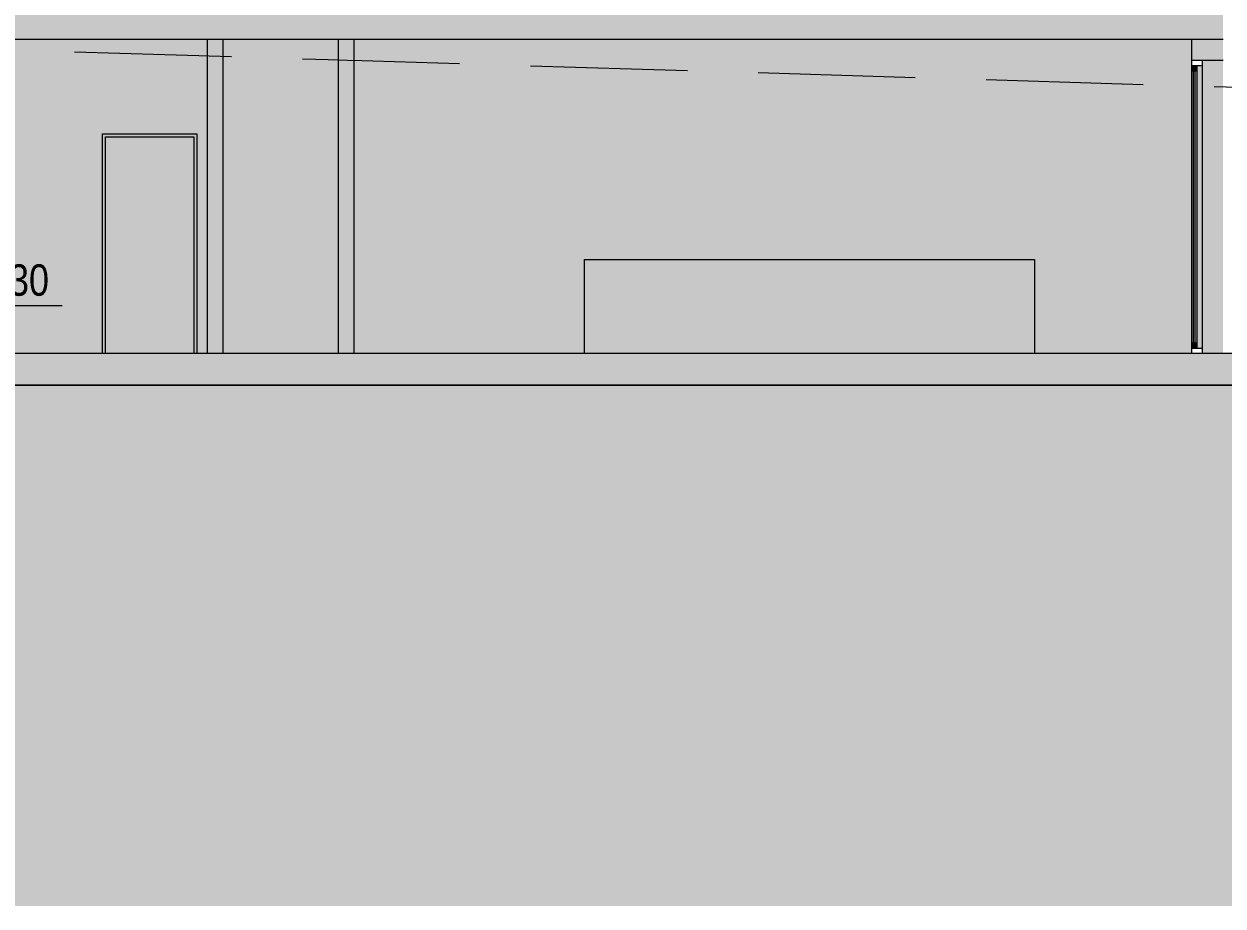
# Model space of a CAD drawing. Header units: centimetres. Extents: x -4381 to 5639, y -3920 to 4826.
# Drawn here: x 76.82 to 88.27, y 23.63 to 32.05 of the extents above; entities that cross this region are included whole.
import ezdxf
from ezdxf.xclip import XClip

# ---------------------------------------------------------------- set-up
doc = ezdxf.new("R2010")
doc.units = ezdxf.units.CM
doc.header["$MEASUREMENT"] = 0
doc.header["$XCLIPFRAME"] = 0
doc.set_wipeout_variables(frame=1)
doc.linetypes.add('Traits', pattern=[0.217778, 0.15, -0.067778])
doc.linetypes.add('Wipeout_Contour', pattern=[100, 0, -100])
for name, color, linetype in [('0- SITE', 7, 'Continuous'), ('01- MOBILIER', 7, 'Continuous'), ('Dalles', 7, 'Continuous'), ('Drawing & Figure', 7, 'Continuous'), ('Structural - Bearing', 7, 'Continuous')]:
    doc.layers.add(name, color=color, linetype=linetype)
for name, color, linetype, lineweight, true_color in [('0- SITE_Pen_No__178', 7, 'Continuous', 5, 0xbda888), ('01- MOBILIER_Pen_No__102', 7, 'Continuous', 5, 0xcccccc), ('03-Personnages.2D_Pen_No__58', 7, 'Continuous', 5, 0xdf0000), ('Structural - Bearing_Pen_No__102', 7, 'Continuous', 5, 0xcccccc), ('Structural - Bearing_Pen_No__103', 7, 'Continuous', 5, 0xffcc99), ('Structural - Bearing_Pen_No__178', 7, 'Continuous', 5, 0xbda888)]:
    doc.layers.add(name, color=color, linetype=linetype, lineweight=lineweight, true_color=true_color)
for name, color, linetype, lineweight in [('00- NIVEAUX_Pen_No__1', 7, 'Continuous', 5), ('00- NIVEAUX_Pen_No__20', 1, 'Continuous', 5), ('01- MOBILIER_Pen_No__7', 7, 'Continuous', 5), ('0_Pen_No__1', 7, 'Continuous', 5), ('Dalles_Pen_No__1', 7, 'Continuous', 5), ('Structural - Bearing_Pen_No__1', 7, 'Continuous', 5), ('Structural - Bearing_Pen_No__18', 9, 'Continuous', 5), ('Structural - Bearing_Pen_No__7', 7, 'Continuous', 5)]:
    doc.layers.add(name, color=color, linetype=linetype, lineweight=lineweight)
doc.styles.add('GENERATED_STYLE_2', font='')
doc.styles.get('GENERATED_STYLE_2').set_extended_font_data('Arial Narrow Occidental')

# ---------------------------------------------------------------- blocks, each defined once
blk = doc.blocks.new('Drawing_7_7', base_point=(-363.092, 32.204))
at = {"color": 254, "linetype": 'Wipeout_Contour', "lineweight": 0, "ltscale": 325.477097}
blk.add_wipeout([(71.625, 28.604), (71.625, 23.625), (82.421, 23.625), (82.421, 28.604)], dxfattribs=at).dxf.layer = '0- SITE'
at = {"color": 254, "linetype": 'Wipeout_Contour', "lineweight": 0, "ltscale": 1920.895525}
blk.add_wipeout([(68.817, 28.904), (70.967, 28.904), (70.967, 31.004), (71.867, 31.004), (71.867, 28.904), (71.967, 28.904), (71.967, 31.891), (72.117, 31.891), (72.117, 28.904), (74.217, 28.904), (74.217, 31.004), (75.117, 31.004), (75.117, 28.904), (75.267, 28.904), (75.267, 31.891), (75.417, 31.891), (75.417, 28.904), (77.567, 28.904), (77.567, 31.004), (78.467, 31.004), (78.467, 28.904), (78.567, 28.904), (78.567, 31.904), (68.817, 31.904)], dxfattribs=at).dxf.layer = 'Structural - Bearing'
at = {"color": 254, "linetype": 'Wipeout_Contour', "lineweight": 0, "ltscale": 339.627641}
blk.add_wipeout([(78.717, 31.904), (78.717, 28.904), (79.817, 28.904), (79.817, 31.904)], dxfattribs=at).dxf.layer = 'Structural - Bearing'
at = {"color": 254, "linetype": 'Wipeout_Contour', "lineweight": 0, "ltscale": 465.981624}
blk.add_wipeout([(88.067, 31.704), (88.067, 28.954), (88.067, 28.904), (88.267, 28.904), (88.267, 31.704)], dxfattribs=at).dxf.layer = 'Structural - Bearing'
at = {"layer": '0- SITE_Pen_No__178', "linetype": 'Continuous', "ltscale": 10}
blk.add_hatch(color=256, dxfattribs=at).paths.add_polyline_path([(71.625, 28.604), (71.625, 23.625), (82.421, 23.625), (82.421, 28.604)])
at = {"layer": '03-Personnages.2D_Pen_No__58', "linetype": 'Continuous', "lineweight": 0, "ltscale": 10, "true_color": 0x6f0000}
blk.add_hatch(color=16, dxfattribs=at).paths.add_polyline_path([(79.493, 29.927), (79.483, 29.951), (79.484, 29.971), (79.48, 29.987), (79.49, 30.022), (79.499, 30.054), (79.509, 30.069), (79.511, 30.054), (79.519, 30.001), (79.523, 29.978), (79.523, 29.946), (79.527, 29.927), (79.536, 29.915), (79.55, 29.904), (79.564, 29.904), (79.578, 29.906), (79.613, 29.914), (79.643, 29.923), (79.67, 29.944), (79.676, 29.94), (79.685, 29.945), (79.688, 29.952), (79.691, 29.96), (79.709, 29.955), (79.715, 29.943), (79.72, 29.928), (79.723, 29.923), (79.727, 29.921), (79.73, 29.912), (79.733, 29.905), (79.741, 29.904), (79.742, 29.916), (79.743, 29.925), (79.752, 29.92), (79.758, 29.911), (79.764, 29.91), (79.768, 29.911), (79.762, 29.921), (79.753, 29.933), (79.743, 29.945), (79.727, 29.974), (79.719, 29.986), (79.714, 29.99), (79.701, 29.999), (79.676, 30.004), (79.663, 30.003), (79.654, 29.997), (79.642, 29.988), (79.622, 29.982), (79.605, 29.982), (79.593, 29.984), (79.588, 30.003), (79.58, 30.072), (79.579, 30.099), (79.592, 30.105), (79.597, 30.109), (79.594, 30.139), (79.591, 30.187), (79.594, 30.208), (79.591, 30.228), (79.58, 30.252), (79.557, 30.27), (79.528, 30.273), (79.516, 30.283), (79.504, 30.285), (79.491, 30.306), (79.472, 30.323), (79.478, 30.335), (79.482, 30.349), (79.495, 30.374), (79.501, 30.411), (79.501, 30.441), (79.5, 30.466), (79.492, 30.504), (79.461, 30.527), (79.434, 30.537), (79.418, 30.541), (79.396, 30.538), (79.371, 30.542), (79.347, 30.545), (79.309, 30.544), (79.291, 30.527), (79.284, 30.499), (79.282, 30.478), (79.284, 30.466), (79.287, 30.454), (79.291, 30.449), (79.286, 30.438), (79.282, 30.429), (79.28, 30.423), (79.279, 30.42), (79.28, 30.419), (79.28, 30.417), (79.284, 30.413), (79.286, 30.412), (79.288, 30.41), (79.29, 30.409), (79.291, 30.407), (79.29, 30.404), (79.288, 30.401), (79.286, 30.399), (79.285, 30.398), (79.286, 30.396), (79.287, 30.393), (79.289, 30.391), (79.293, 30.389), (79.289, 30.388), (79.287, 30.386), (79.287, 30.383), (79.288, 30.38), (79.29, 30.378), (79.291, 30.378), (79.293, 30.376), (79.293, 30.373), (79.293, 30.369), (79.291, 30.366), (79.29, 30.362), (79.29, 30.357), (79.29, 30.354), (79.292, 30.35), (79.297, 30.347), (79.303, 30.345), (79.311, 30.344), (79.325, 30.344), (79.336, 30.345), (79.346, 30.348), (79.355, 30.343), (79.357, 30.337), (79.355, 30.328), (79.348, 30.327), (79.331, 30.319), (79.317, 30.312), (79.294, 30.31), (79.265, 30.312), (79.228, 30.298), (79.218, 30.262), (79.216, 30.23), (79.212, 30.195), (79.209, 30.178), (79.208, 30.156), (79.207, 30.146), (79.201, 30.123), (79.183, 30.093), (79.165, 30.065), (79.157, 30.048), (79.137, 30.032), (79.076, 30.008), (79.019, 29.979), (78.994, 29.969), (78.953, 29.959), (78.926, 29.956), (78.907, 29.957), (78.892, 29.957), (78.886, 29.957), (78.869, 29.949), (78.853, 29.94), (78.849, 29.934), (78.844, 29.918), (78.838, 29.893), (78.838, 29.886), (78.839, 29.883), (78.841, 29.882), (78.843, 29.883), (78.844, 29.885), (78.846, 29.889), (78.85, 29.898), (78.851, 29.885), (78.855, 29.873), (78.858, 29.865), (78.864, 29.865), (78.867, 29.868), (78.872, 29.879), (78.886, 29.892), (78.902, 29.899), (78.919, 29.904), (78.932, 29.904), (78.942, 29.909), (78.962, 29.924), (78.969, 29.929), (78.983, 29.932), (78.997, 29.931), (79.027, 29.934), (79.063, 29.94), (79.105, 29.947), (79.145, 29.957), (79.174, 29.966), (79.154, 29.928), (79.137, 29.872), (79.129, 29.814), (79.131, 29.75), (79.138, 29.68), (79.146, 29.631), (79.142, 29.53), (79.137, 29.412), (79.131, 29.286), (79.128, 29.201), (79.128, 29.194), (79.143, 29.191), (79.188, 29.189), (79.197, 29.133), (79.205, 29.083), (79.21, 29.043), (79.208, 29.019), (79.208, 29), (79.21, 28.984), (79.207, 28.973), (79.202, 28.951), (79.2, 28.929), (79.201, 28.913), (79.204, 28.904), (79.289, 28.904), (79.293, 28.91), (79.292, 28.923), (79.286, 28.96), (79.28, 28.987), (79.276, 29.006), (79.279, 29.025), (79.277, 29.036), (79.282, 29.038), (79.291, 29.054), (79.309, 29.08), (79.324, 29.117), (79.328, 29.133), (79.329, 29.149), (79.339, 29.181), (79.343, 29.201), (79.346, 29.212), (79.418, 29.199), (79.425, 29.193), (79.494, 29.182), (79.548, 29.183), (79.592, 29.197), (79.641, 29.213), (79.664, 29.249), (79.665, 29.257), (79.654, 29.27), (79.602, 29.351), (79.557, 29.419), (79.531, 29.442), (79.509, 29.503), (79.495, 29.56), (79.482, 29.628), (79.484, 29.684), (79.487, 29.732), (79.485, 29.792), (79.475, 29.846), (79.463, 29.883), (79.471, 29.894), (79.492, 29.903), (79.496, 29.906)])
at = {"layer": 'Structural - Bearing', "linetype": 'Continuous', "lineweight": 0, "ltscale": 10, "true_color": 0x000000}
blk.add_hatch(color=18, dxfattribs=at).paths.add_polyline_path([(78.567, 31.904), (78.567, 28.904), (78.717, 28.904), (78.717, 31.904)])
at = {"layer": 'Structural - Bearing_Pen_No__102', "linetype": 'Continuous', "ltscale": 10}
for points in [[(68.817, 28.904), (70.967, 28.904), (70.967, 31.004), (71.867, 31.004), (71.867, 28.904), (71.967, 28.904), (71.967, 31.891), (72.117, 31.891), (72.117, 28.904), (74.217, 28.904), (74.217, 31.004), (75.117, 31.004), (75.117, 28.904), (75.267, 28.904), (75.267, 31.891), (75.417, 31.891), (75.417, 28.904), (77.567, 28.904), (77.567, 31.004), (78.467, 31.004), (78.467, 28.904), (78.567, 28.904), (78.567, 31.904), (68.817, 31.904)], [(78.717, 31.904), (78.717, 28.904), (79.817, 28.904), (79.817, 31.904)]]:
    blk.add_hatch(color=256, dxfattribs=at).paths.add_polyline_path(points)
at = {"layer": 'Structural - Bearing_Pen_No__178', "linetype": 'Continuous', "ltscale": 10}
blk.add_hatch(color=256, dxfattribs=at).paths.add_polyline_path([(88.067, 31.704), (88.067, 28.954), (88.067, 28.904), (88.267, 28.904), (88.267, 31.704)])
at = {"layer": '00- NIVEAUX_Pen_No__1', "linetype": 'Continuous', "ltscale": 10}
blk.add_line((77.181, 29.361), (76.153, 29.361), dxfattribs=at)
at = {"layer": 'Dalles_Pen_No__1', "linetype": 'Continuous', "ltscale": 10}
for p, q in [((78.567, 31.904), (70.867, 31.904)), ((78.717, 31.904), (78.567, 31.904)), ((79.817, 31.904), (78.717, 31.904)), ((78.717, 28.904), (78.567, 28.904)), ((79.817, 28.904), (78.717, 28.904))]:
    blk.add_line(p, q, dxfattribs=at)
at = {"layer": 'Structural - Bearing_Pen_No__1', "linetype": 'Continuous', "ltscale": 10}
for p, q in [((78.567, 31.904), (78.567, 28.904)), ((78.717, 31.904), (78.717, 28.904)), ((79.817, 31.904), (79.817, 28.904))]:
    blk.add_line(p, q, dxfattribs=at)
at = {"layer": '00- NIVEAUX_Pen_No__1', "linetype": 'Continuous', "insert": (76.273, 29.453), "char_height": 0.3, "attachment_point": 7, "style": 'GENERATED_STYLE_2'}
blk.add_mtext('\\A1;{\\fArial Narrow Occidental|b0|i0|c0|p34;-3.30}', dxfattribs=at)
at = {"color": 254, "linetype": 'Wipeout_Contour', "lineweight": 0, "ltscale": 359.252133}
blk.add_wipeout([(82.421, 28.604), (82.421, 23.625), (89.382, 23.625), (89.382, 28.604)], dxfattribs=at).dxf.layer = '0- SITE'
at = {"color": 254, "linetype": 'Wipeout_Contour', "lineweight": 0, "ltscale": 559.627864}
blk.add_wipeout([(88.067, 31.654), (88.017, 31.654), (88.017, 31.604), (88.017, 29.004), (88.017, 28.954), (88.067, 28.954)], dxfattribs=at).dxf.layer = 'Structural - Bearing'
at = {"color": 254, "linetype": 'Wipeout_Contour', "lineweight": 0, "ltscale": 332.641244}
blk.add_wipeout([(77.595, 30.964), (77.567, 30.964), (77.567, 28.904), (77.595, 28.904)], dxfattribs=at).dxf.layer = 'Structural - Bearing'
at = {"color": 254, "linetype": 'Wipeout_Contour', "lineweight": 0, "ltscale": 335.897706}
blk.add_wipeout([(78.439, 28.904), (78.467, 28.904), (78.467, 30.964), (78.439, 30.964)], dxfattribs=at).dxf.layer = 'Structural - Bearing'
at = {"layer": '0- SITE_Pen_No__178', "linetype": 'Continuous', "ltscale": 10}
blk.add_hatch(color=256, dxfattribs=at).paths.add_polyline_path([(82.421, 28.604), (82.421, 23.625), (89.382, 23.625), (89.382, 28.604)])
at = {"layer": 'Structural - Bearing_Pen_No__18', "linetype": 'Continuous', "ltscale": 10}
for points in [[(88.067, 31.654), (88.017, 31.654), (88.017, 31.604), (88.017, 29.004), (88.017, 28.954), (88.067, 28.954)], [(77.595, 30.964), (77.567, 30.964), (77.567, 28.904), (77.595, 28.904)], [(78.439, 28.904), (78.467, 28.904), (78.467, 30.964), (78.439, 30.964)]]:
    blk.add_hatch(color=256, dxfattribs=at).paths.add_polyline_path(points)
at = {"layer": '0_Pen_No__1', "linetype": 'Continuous', "ltscale": 10}
blk.add_line((63.667, 28.604), (90.067, 28.604), dxfattribs=at)
at = {"layer": 'Dalles_Pen_No__1', "linetype": 'Continuous', "ltscale": 10}
for p, q in [((89.767, 28.904), (88.067, 28.904)), ((89.767, 28.604), (63.667, 28.604))]:
    blk.add_line(p, q, dxfattribs=at)
at = {"color": 254, "linetype": 'Wipeout_Contour', "lineweight": 0, "ltscale": 372.284477}
blk.add_wipeout([(88.017, 31.604), (87.967, 31.604), (87.967, 29.004), (88.017, 29.004)], dxfattribs=at).dxf.layer = 'Structural - Bearing'
at = {"color": 254, "linetype": 'Wipeout_Contour', "lineweight": 0, "ltscale": 671.022669}
blk.add_wipeout([(77.595, 30.976), (78.439, 30.976), (78.439, 30.964), (78.467, 30.964), (78.467, 31.004), (77.567, 31.004), (77.567, 30.964), (77.595, 30.964)], dxfattribs=at).dxf.layer = 'Structural - Bearing'
at = {"layer": 'Structural - Bearing_Pen_No__18', "linetype": 'Continuous', "ltscale": 10}
for points in [[(88.017, 31.604), (87.967, 31.604), (87.967, 29.004), (88.017, 29.004)], [(77.595, 30.976), (78.439, 30.976), (78.439, 30.964), (78.467, 30.964), (78.467, 31.004), (77.567, 31.004), (77.567, 30.964), (77.595, 30.964)]]:
    blk.add_hatch(color=256, dxfattribs=at).paths.add_polyline_path(points)
at = {"layer": 'Structural - Bearing_Pen_No__1', "linetype": 'Continuous', "ltscale": 10}
for p, q in [((88.067, 31.704), (88.067, 31.654)), ((88.067, 31.654), (88.067, 28.954)), ((88.067, 28.954), (88.067, 28.904))]:
    blk.add_line(p, q, dxfattribs=at)
at = {"color": 254, "linetype": 'Wipeout_Contour', "lineweight": 0, "ltscale": 713.773662}
blk.add_wipeout([(79.967, 31.904), (79.967, 28.904), (82.167, 28.904), (82.167, 29.804), (86.467, 29.804), (86.467, 28.904), (87.967, 28.904), (87.967, 31.904)], dxfattribs=at).dxf.layer = 'Structural - Bearing'
at = {"color": 254, "linetype": 'Wipeout_Contour', "lineweight": 0, "ltscale": 334.274979}
blk.add_wipeout([(78.439, 28.904), (78.439, 30.976), (77.595, 30.976), (77.595, 28.904)], dxfattribs=at).dxf.layer = 'Structural - Bearing'
at = {"layer": '03-Personnages.2D_Pen_No__58', "linetype": 'Continuous', "lineweight": 0, "ltscale": 10, "true_color": 0x6f0000}
blk.add_hatch(color=16, dxfattribs=at).paths.add_polyline_path([(86.947, 30.318), (86.926, 30.307), (86.894, 30.305), (86.869, 30.299), (86.839, 30.272), (86.825, 30.244), (86.813, 30.198), (86.803, 30.114), (86.793, 30.041), (86.771, 29.987), (86.797, 29.978), (86.831, 29.967), (86.827, 29.946), (86.825, 29.891), (86.825, 29.817), (86.82, 29.772), (86.82, 29.759), (86.82, 29.741), (86.815, 29.712), (86.809, 29.687), (86.812, 29.68), (86.82, 29.657), (86.829, 29.632), (86.838, 29.628), (86.866, 29.612), (86.875, 29.606), (86.879, 29.607), (86.879, 29.614), (86.885, 29.615), (86.885, 29.621), (86.88, 29.626), (86.878, 29.628), (86.871, 29.632), (86.858, 29.644), (86.854, 29.658), (86.85, 29.68), (86.852, 29.691), (86.858, 29.689), (86.86, 29.675), (86.862, 29.651), (86.867, 29.642), (86.872, 29.644), (86.873, 29.662), (86.872, 29.678), (86.871, 29.7), (86.872, 29.723), (86.869, 29.745), (86.864, 29.764), (86.865, 29.775), (86.87, 29.811), (86.879, 29.865), (86.901, 29.93), (86.902, 29.9), (86.908, 29.89), (86.922, 29.883), (86.921, 29.86), (86.917, 29.82), (86.922, 29.769), (86.925, 29.716), (86.929, 29.64), (86.939, 29.54), (86.946, 29.474), (86.956, 29.414), (86.966, 29.357), (86.984, 29.32), (86.987, 29.298), (86.99, 29.28), (87, 29.251), (87.014, 29.22), (87.048, 29.167), (87.065, 29.128), (87.068, 29.098), (87.057, 29.078), (87.034, 29.045), (87.015, 29.026), (87.006, 28.993), (87.001, 28.972), (87.001, 28.955), (87.004, 28.941), (87.015, 28.934), (87.034, 28.932), (87.028, 28.924), (87.025, 28.91), (87.039, 28.904), (87.119, 28.904), (87.121, 28.923), (87.113, 28.94), (87.107, 28.957), (87.111, 28.965), (87.115, 28.977), (87.114, 29.008), (87.119, 29.027), (87.133, 29.079), (87.15, 29.12), (87.175, 29.211), (87.185, 29.247), (87.183, 29.314), (87.184, 29.372), (87.187, 29.428), (87.193, 29.497), (87.199, 29.529), (87.204, 29.573), (87.227, 29.652), (87.236, 29.705), (87.242, 29.754), (87.236, 29.8), (87.215, 29.874), (87.21, 29.905), (87.211, 29.917), (87.218, 29.903), (87.243, 29.847), (87.254, 29.799), (87.261, 29.749), (87.262, 29.731), (87.26, 29.71), (87.259, 29.696), (87.264, 29.671), (87.266, 29.652), (87.264, 29.64), (87.261, 29.634), (87.258, 29.626), (87.26, 29.624), (87.262, 29.621), (87.258, 29.617), (87.252, 29.606), (87.254, 29.598), (87.248, 29.59), (87.249, 29.584), (87.256, 29.586), (87.267, 29.588), (87.268, 29.58), (87.273, 29.581), (87.299, 29.597), (87.313, 29.612), (87.314, 29.62), (87.315, 29.64), (87.316, 29.659), (87.31, 29.693), (87.3, 29.737), (87.294, 29.775), (87.287, 29.846), (87.283, 29.896), (87.278, 29.948), (87.298, 29.955), (87.323, 29.964), (87.316, 30.009), (87.296, 30.08), (87.268, 30.167), (87.25, 30.246), (87.229, 30.288), (87.203, 30.3), (87.184, 30.302), (87.161, 30.31), (87.126, 30.329), (87.103, 30.346), (87.096, 30.355), (87.099, 30.362), (87.116, 30.361), (87.123, 30.362), (87.129, 30.362), (87.133, 30.367), (87.134, 30.372), (87.134, 30.377), (87.133, 30.383), (87.135, 30.39), (87.138, 30.397), (87.143, 30.409), (87.146, 30.414), (87.151, 30.42), (87.156, 30.426), (87.16, 30.434), (87.16, 30.439), (87.158, 30.446), (87.155, 30.453), (87.157, 30.462), (87.162, 30.472), (87.163, 30.479), (87.161, 30.489), (87.159, 30.491), (87.168, 30.502), (87.182, 30.51), (87.182, 30.52), (87.179, 30.533), (87.177, 30.549), (87.164, 30.554), (87.149, 30.553), (87.144, 30.561), (87.133, 30.573), (87.122, 30.582), (87.093, 30.585), (87.075, 30.59), (87.048, 30.578), (87.004, 30.552), (86.971, 30.507), (86.967, 30.489), (86.947, 30.464), (86.939, 30.448), (86.938, 30.435), (86.921, 30.404), (86.92, 30.391), (86.92, 30.376), (86.923, 30.366), (86.926, 30.345), (86.931, 30.328), (86.94, 30.328), (86.958, 30.322)])
at = {"layer": 'Dalles', "linetype": 'Continuous', "lineweight": 0, "ltscale": 10, "true_color": 0x000000}
blk.add_hatch(color=18, dxfattribs=at).paths.add_polyline_path([(88.267, 31.904), (88.267, 32.204), (70.867, 32.204), (70.867, 31.904)])
at = {"layer": 'Structural - Bearing', "linetype": 'Continuous', "lineweight": 0, "ltscale": 10, "true_color": 0x000000}
for points in [[(79.967, 31.904), (79.817, 31.904), (79.817, 28.904), (79.967, 28.904)], [(87.967, 31.704), (88.267, 31.704), (88.267, 31.904), (87.967, 31.904)]]:
    blk.add_hatch(color=18, dxfattribs=at).paths.add_polyline_path(points)
at = {"layer": 'Structural - Bearing_Pen_No__102', "linetype": 'Continuous', "ltscale": 10}
blk.add_hatch(color=256, dxfattribs=at).paths.add_polyline_path([(79.967, 31.904), (79.967, 28.904), (82.167, 28.904), (82.167, 29.804), (86.467, 29.804), (86.467, 28.904), (87.967, 28.904), (87.967, 31.904)])
at = {"layer": 'Structural - Bearing_Pen_No__103', "linetype": 'Continuous', "ltscale": 10}
for points in [[(88.017, 31.604), (88.017, 31.654), (87.967, 31.654), (87.967, 31.604)], [(88.017, 29.004), (87.967, 29.004), (87.967, 28.954), (88.017, 28.954)]]:
    blk.add_hatch(color=256, dxfattribs=at).paths.add_polyline_path(points)
at = {"layer": 'Structural - Bearing_Pen_No__18', "linetype": 'Continuous', "ltscale": 10}
blk.add_hatch(color=256, dxfattribs=at).paths.add_polyline_path([(78.439, 28.904), (78.439, 30.976), (77.595, 30.976), (77.595, 28.904)])
at = {"layer": '00- NIVEAUX_Pen_No__20', "linetype": 'Traits', "ltscale": 10, "flags": 128}
blk.add_lwpolyline([(55.53, 32.404), (63.667, 32.204), (96.143, 31.213)], dxfattribs=at)
at = {"layer": 'Dalles_Pen_No__1', "linetype": 'Continuous', "ltscale": 10}
for p, q in [((79.967, 31.904), (79.817, 31.904)), ((87.967, 31.904), (79.967, 31.904)), ((88.267, 31.904), (87.967, 31.904)), ((78.567, 28.904), (75.417, 28.904)), ((79.967, 28.904), (79.817, 28.904)), ((88.067, 28.904), (87.967, 28.904))]:
    blk.add_line(p, q, dxfattribs=at)
at = {"layer": 'Structural - Bearing_Pen_No__1', "linetype": 'Continuous', "ltscale": 10}
for p, q in [((79.967, 31.904), (79.967, 28.904)), ((87.967, 31.904), (87.967, 31.704)), ((88.017, 31.654), (87.967, 31.654)), ((87.967, 31.604), (87.967, 29.004)), ((88.017, 31.604), (87.967, 31.604)), ((87.982, 31.604), (87.982, 29.004)), ((88.002, 29.004), (88.002, 31.604)), ((88.017, 31.654), (88.017, 31.604)), ((88.067, 31.654), (88.017, 31.654)), ((88.017, 31.604), (88.017, 29.004)), ((88.017, 29.004), (87.967, 29.004)), ((88.017, 29.004), (88.017, 28.954)), ((88.017, 28.954), (87.967, 28.954)), ((88.067, 28.954), (88.017, 28.954))]:
    blk.add_line(p, q, dxfattribs=at)
at = {"layer": 'Structural - Bearing_Pen_No__1', "linetype": 'Continuous', "ltscale": 10, "flags": 128}
for points in [[(88.267, 31.704), (88.067, 31.704), (87.967, 31.704)], [(87.967, 31.704), (87.967, 31.654), (87.967, 31.604)], [(87.967, 29.004), (87.967, 28.954), (87.967, 28.904)]]:
    blk.add_lwpolyline(points, dxfattribs=at)
at = {"layer": 'Structural - Bearing_Pen_No__7', "linetype": 'Continuous', "ltscale": 10}
for p, q in [((77.567, 30.964), (77.567, 31.004)), ((77.567, 31.004), (78.467, 31.004)), ((77.567, 28.904), (77.567, 30.964)), ((77.595, 28.904), (77.595, 30.976)), ((77.595, 30.976), (78.439, 30.976)), ((78.439, 30.976), (78.439, 28.904)), ((78.467, 31.004), (78.467, 30.964)), ((78.467, 30.964), (78.467, 28.904))]:
    blk.add_line(p, q, dxfattribs=at)
at = {"color": 254, "linetype": 'Wipeout_Contour', "lineweight": 0, "ltscale": 357.123936}
blk.add_wipeout([(86.467, 29.804), (82.167, 29.804), (82.167, 28.904), (86.467, 28.904)], dxfattribs=at).dxf.layer = '01- MOBILIER'
at = {"layer": '01- MOBILIER_Pen_No__102', "linetype": 'Continuous', "ltscale": 10}
blk.add_hatch(color=256, dxfattribs=at).paths.add_polyline_path([(86.467, 29.804), (82.167, 29.804), (82.167, 28.904), (86.467, 28.904)])
at = {"layer": '0_Pen_No__1', "linetype": 'Continuous', "lineweight": 0, "ltscale": 10, "true_color": 0x000000}
blk.add_hatch(color=18, dxfattribs=at).paths.add_polyline_path([(51.746, 23.625), (100.443, 23.625), (100.443, 28.604), (100.443, 31.03), (96.443, 31.204), (96.443, 28.604), (96.143, 28.304), (96.143, 31.008), (90.067, 31.423), (90.067, 28.604), (63.667, 28.604), (63.667, 31.904), (61.667, 31.904), (61.667, 28.604), (55.53, 28.604), (55.53, 32.404), (52.779, 32.309), (51.746, 32.309)])
at = {"layer": 'Dalles', "linetype": 'Continuous', "lineweight": 0, "ltscale": 10, "true_color": 0x000000}
blk.add_hatch(color=18, dxfattribs=at).paths.add_polyline_path([(90.067, 28.604), (90.067, 28.904), (63.667, 28.904), (63.667, 28.604)])
at = {"layer": '01- MOBILIER_Pen_No__7', "linetype": 'Continuous', "ltscale": 10}
for p, q in [((82.167, 29.804), (86.467, 29.804)), ((82.167, 29.804), (82.167, 28.904)), ((86.467, 29.804), (86.467, 28.904))]:
    blk.add_line(p, q, dxfattribs=at)
at = {"layer": 'Dalles_Pen_No__1', "linetype": 'Continuous', "ltscale": 10}
blk.add_line((87.967, 28.904), (79.967, 28.904), dxfattribs=at)

msp = doc.modelspace()

# ---------------------------------------------------------------- block references
at = {"layer": 'Drawing & Figure', "color": 151, "linetype": 'Continuous', "lineweight": 5, "ltscale": 10, "true_color": 0x80c2ff}
ref = msp.add_blockref('Drawing_7_7', (-363.09186, 32.20361), dxfattribs=at)
XClip(ref).set_block_clipping_path([(51.7463984619, 23.6253966175), (100.4426918859, 45.1170657245)])

doc.saveas('drawing.dxf')
